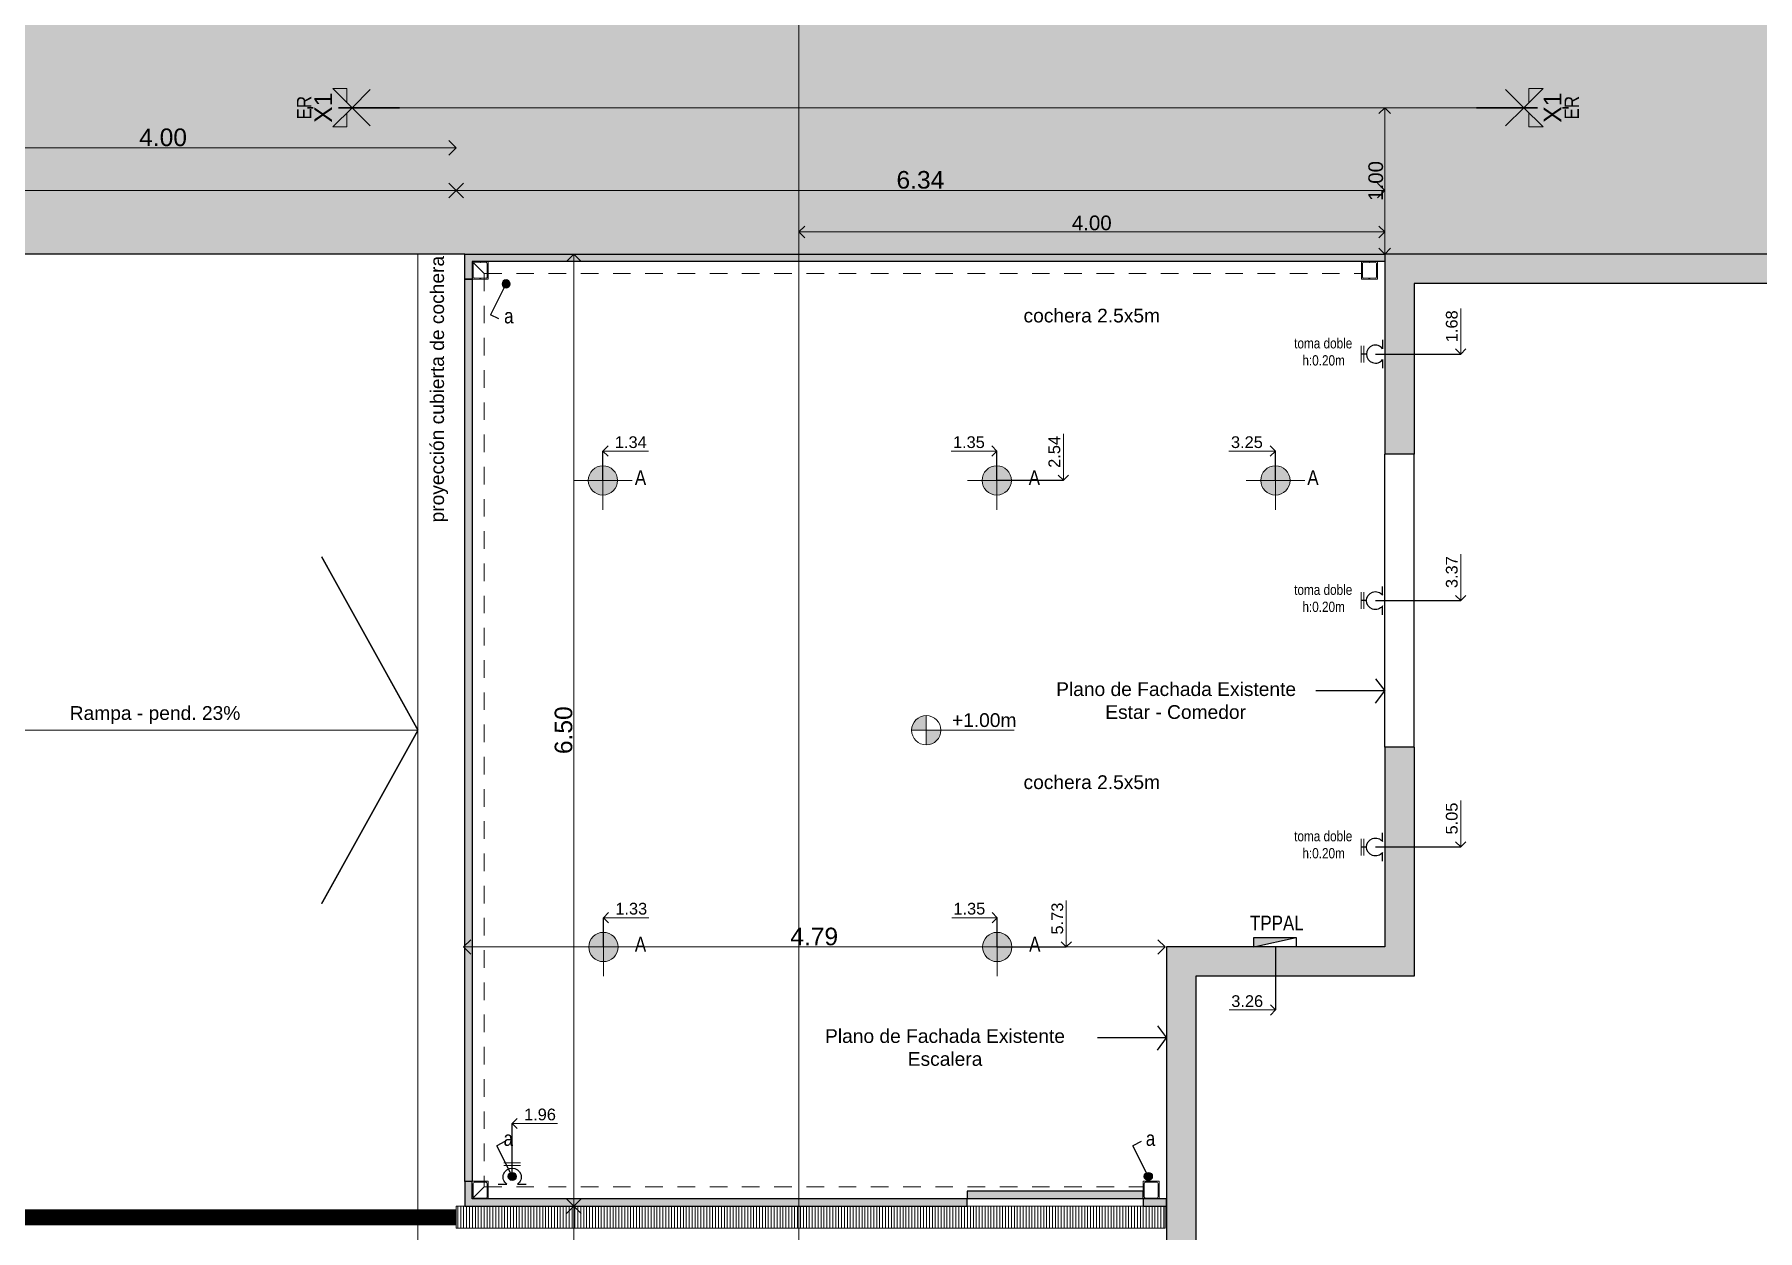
# Model space of a CAD drawing. Header units: millimetres. Extents: x 11902 to 12193, y 9935 to 10135.
# Drawn here: x 12013.02 to 12024.78, y 10099.93 to 10108.1 of the extents above; entities that cross this region are included whole.
import ezdxf
from ezdxf.enums import TextEntityAlignment as Align

# ---------------------------------------------------------------- set-up
doc = ezdxf.new("R2010")
doc.units = ezdxf.units.MM
for name, pattern in [('ACAD_ISO02W100', [15, 12, -3]), ('CENTRO2', [28.575, 19.05, -3.175, 3.175, -3.175]), ('HIDDEN', [0.375, 0.25, -0.125])]:
    doc.linetypes.add(name, pattern=pattern)
doc.layers.get('Defpoints').update_dxf_attribs({"color": 254})
for name, color, linetype, lineweight, true_color in [('000-COTAS ACUMULADAS', 7, 'Continuous', 9, 0xd10a0d), ('cotas', 7, 'Continuous', 5, 0x1755a1), ('ie bocas', 7, 'Continuous', 9, 0xe41b1b)]:
    doc.layers.add(name, color=color, linetype=linetype, lineweight=lineweight, true_color=true_color)
doc.layers.add('001-EJES REPLANTEO', color=20, linetype='Continuous', lineweight=18)
doc.layers.add('06-SOLADOS', color=252, linetype='Continuous', lineweight=25)
for name, color, linetype in [('01-MUROS', 7, 'Continuous'), ('02-CARPINTERÍAS', 62, 'Continuous'), ('03-PROYECCIONES', 14, 'Continuous'), ('ie llaves', 10, 'Continuous'), ('ie textos', 250, 'Continuous'), ('ie tomas', 10, 'Continuous')]:
    doc.layers.add(name, color=color, linetype=linetype)
doc.styles.add('arial1', font='arial.ttf', dxfattribs={"height": 0.002})
doc.styles.add('COTAS', font='arial.ttf')
doc.styles.add('ROMANS', font='GOTHIC.TTF', dxfattribs={"height": 0.125})
doc.styles.get("Standard").update_dxf_attribs({"font": 'arial.ttf'})
doc.dimstyles.new('ann linear', dxfattribs={"dimtxt": 0.12, "dimasz": 0.1, "dimexe": 0.01, "dimexo": 0.01, "dimgap": 0.01, "dimtad": 1, "dimzin": 4, "dimdsep": 46, "dimtxsty": 'Standard', "dimblk": 'OPEN90', "dimcen": 0.1, "dimse1": 1, "dimse2": 1, "dimclrd": 256, "dimclre": 1, "dimclrt": 256, "dimadec": 0, "dimazin": 0, "dimtfac": 1, "dimtix": 1, "dimtmove": 0, "dimatfit": 3, "dimldrblk": 'DOT', "dimfxl": 0, "dimtolj": 1, "dimtzin": 0, "dimlwd": -1, "dimarcsym": 0})
doc.dimstyles.new('CL_50', dxfattribs={"dimtxt": 0.1, "dimasz": 0.08, "dimexe": 0.05, "dimexo": 0, "dimgap": 0.01, "dimtad": 1, "dimzin": 1, "dimdsep": 46, "dimtxsty": 'Standard', "dimblk": 'OPEN90', "dimcen": 0.1, "dimclrd": 256, "dimclre": 251, "dimclrt": 256, "dimadec": 0, "dimazin": 0, "dimtfac": 1, "dimtix": 1, "dimtmove": 0, "dimatfit": 3, "dimldrblk": 'DOT', "dimfxl": 0, "dimtolj": 1, "dimtzin": 0, "dimlwd": -1, "dimlwe": -1, "dimarcsym": 0})
doc.dimstyles.new('Cotas 1 50', dxfattribs={"dimtxt": 0.08, "dimasz": 0.07, "dimexe": 0, "dimexo": 0, "dimgap": 0.02, "dimtad": 1, "dimjust": 2, "dimzin": 0, "dimdsep": 46, "dimtxsty": 'COTAS', "dimblk1": 'NONE', "dimblk2": 'OPEN90', "dimsah": 1, "dimcen": 0.1, "dimse1": 1, "dimsd1": 1, "dimclrd": 256, "dimclre": 252, "dimclrt": 256, "dimadec": 0, "dimazin": 0, "dimtfac": 1, "dimtix": 1, "dimtmove": 2, "dimatfit": 3, "dimldrblk": 'COTA', "dimfxl": 0, "dimtolj": 1, "dimtzin": 0, "dimlwd": -1, "dimarcsym": 0})

# ---------------------------------------------------------------- blocks, each defined once
blk = doc.blocks.new('_OPEN90')
at = {"color": 0, "linetype": 'ByBlock'}
for p, q in [((0, 0), (-1, 0)), ((-0.5, 0.5), (0, 0)), ((0, 0), (-0.5, -0.5))]:
    blk.add_line(p, q, dxfattribs=at)
blk = doc.blocks.new('*D72')
at = {"layer": 'cotas', "transparency": 16777216}
blk.add_line((12016.7, 10106.495), (12016.7, 10100.195), dxfattribs=at)
at = {"layer": 'Defpoints', "color": 0, "transparency": 16777216}
for p in [(12015.235, 10106.595), (12015.895, 10100.095), (12016.7, 10100.095)]:
    blk.add_point(p, dxfattribs=at)
at = {"layer": 'cotas', "transparency": 16777216, "xscale": 0.1, "yscale": 0.1, "zscale": 0.1}
for p, rotation in [((12016.7, 10106.595), 90), ((12016.7, 10100.095), 270)]:
    blk.add_blockref('_OPEN90', p, dxfattribs=dict(at, rotation=rotation))
at = {"layer": 'cotas', "transparency": 16777216, "insert": (12016.629, 10103.345), "char_height": 0.12, "attachment_point": 5, "rotation": 90}
blk.add_mtext('\\A1;6.50', dxfattribs=at)
blk = doc.blocks.new('_DOT')
at = {"color": 0, "linetype": 'ByBlock', "lineweight": -2}
blk.add_line((-0.5, 0), (-1, 0), dxfattribs=at)
at = {"color": 0, "linetype": 'ByBlock', "lineweight": -2, "const_width": 0.5}
blk.add_lwpolyline([(-0.25, 0, 1), (0.25, 0, 1)], format="xyb", close=True, dxfattribs=at)
blk = doc.blocks.new('*D73')
at = {"layer": 'cotas', "transparency": 16777216}
blk.add_line((12020.635, 10101.865), (12016.045, 10101.865), dxfattribs=at)
at = {"layer": 'Defpoints', "color": 0, "transparency": 16777216}
for p in [(12015.945, 10101.865), (12015.945, 10101.865), (12020.735, 10101.865)]:
    blk.add_point(p, dxfattribs=at)
at = {"layer": 'cotas', "transparency": 16777216, "xscale": 0.1, "yscale": 0.1, "zscale": 0.1, "rotation": 180}
blk.add_blockref('_OPEN90', (12015.945, 10101.865), dxfattribs=at)
at = {"layer": 'cotas', "transparency": 16777216, "xscale": 0.1, "yscale": 0.1, "zscale": 0.1}
blk.add_blockref('_OPEN90', (12020.735, 10101.865), dxfattribs=at)
at = {"layer": 'cotas', "transparency": 16777216, "insert": (12018.34, 10101.936), "char_height": 0.12, "attachment_point": 5}
blk.add_mtext('\\A1;4.79', dxfattribs=at)
blk = doc.blocks.new('*D70')
at = {"layer": 'cotas', "transparency": 16777216}
blk.add_line((12015.795, 10107.03), (12009.145, 10107.03), dxfattribs=at)
at = {"layer": 'Defpoints', "color": 0, "transparency": 16777216}
for p in [(12009.045, 10107.03), (12009.045, 10107.03), (12015.895, 10106.595)]:
    blk.add_point(p, dxfattribs=at)
at = {"layer": 'cotas', "transparency": 16777216, "xscale": 0.1, "yscale": 0.1, "zscale": 0.1, "rotation": 180}
blk.add_blockref('_OPEN90', (12009.045, 10107.03), dxfattribs=at)
at = {"layer": 'cotas', "transparency": 16777216, "xscale": 0.1, "yscale": 0.1, "zscale": 0.1}
blk.add_blockref('_OPEN90', (12015.895, 10107.03), dxfattribs=at)
at = {"layer": 'cotas', "transparency": 16777216, "insert": (12012.47, 10107.102), "char_height": 0.12, "attachment_point": 5}
blk.add_mtext('\\A1;6.85', dxfattribs=at)
blk = doc.blocks.new('*D71')
at = {"layer": 'cotas', "transparency": 16777216}
blk.add_line((12016.7, 10099.995), (12016.7, 10099.495), dxfattribs=at)
at = {"layer": 'Defpoints', "color": 0, "transparency": 16777216}
for p in [(12016.7, 10100.095), (12016.44, 10099.395), (12016.7, 10099.395)]:
    blk.add_point(p, dxfattribs=at)
at = {"layer": 'cotas', "transparency": 16777216, "xscale": 0.1, "yscale": 0.1, "zscale": 0.1}
for p, rotation in [((12016.7, 10100.095), 90), ((12016.7, 10099.395), 270)]:
    blk.add_blockref('_OPEN90', p, dxfattribs=dict(at, rotation=rotation))
at = {"layer": 'cotas', "transparency": 16777216, "insert": (12016.629, 10099.745), "char_height": 0.12, "attachment_point": 5, "rotation": 90}
blk.add_mtext('\\A1;.70', dxfattribs=at)
blk = doc.blocks.new('*D74')
at = {"layer": 'cotas', "transparency": 16777216}
blk.add_line((12015.995, 10107.03), (12022.135, 10107.03), dxfattribs=at)
at = {"layer": 'Defpoints', "color": 0, "transparency": 16777216}
for p in [(12022.235, 10107.03), (12015.895, 10106.595), (12022.235, 10106.595)]:
    blk.add_point(p, dxfattribs=at)
at = {"layer": 'cotas', "transparency": 16777216, "xscale": 0.1, "yscale": 0.1, "zscale": 0.1, "rotation": 180}
blk.add_blockref('_OPEN90', (12015.895, 10107.03), dxfattribs=at)
at = {"layer": 'cotas', "transparency": 16777216, "xscale": 0.1, "yscale": 0.1, "zscale": 0.1}
blk.add_blockref('_OPEN90', (12022.235, 10107.03), dxfattribs=at)
at = {"layer": 'cotas', "transparency": 16777216, "insert": (12019.065, 10107.102), "char_height": 0.12, "attachment_point": 5}
blk.add_mtext('\\A1;6.34', dxfattribs=at)
blk = doc.blocks.new('BOCA ILUMINAICON')
at = {"layer": 'ie bocas'}
h = blk.add_hatch(color=256, dxfattribs=at)
h.dxf.hatch_style = 1
edge = h.paths.add_edge_path()
edge.add_arc((0, 0), 0.1, 0, 360)
at = {"layer": 'ie bocas', "color": 250, "lineweight": 0, "true_color": 0x1f1f1f}
for p, q in [((-0.003, -0.2), (0.003, 0.2)), ((0.2, -0.003), (-0.2, 0.003))]:
    blk.add_line(p, q, dxfattribs=at)
at = {"layer": 'ie bocas', "lineweight": 9}
blk.add_circle((0, 0), 0.1, dxfattribs=at)
blk = doc.blocks.new('tug')
at = {"color": 0}
for p, q in [((-0.138, 0.07), (-0.053, 0.07)), ((0.053, 0.07), (0.138, 0.07)), ((0, -0.088), (0, -0.14))]:
    blk.add_line(p, q, dxfattribs=at)
at = {"color": 0, "const_width": 0.01}
for points in [[(-0.083, -0.112), (0.083, -0.112)], [(-0.083, -0.14), (0.083, -0.14)]]:
    blk.add_lwpolyline(points, dxfattribs=at)
at = {"color": 0}
blk.add_arc((0, 0), 0.0875, 126.8888, 53.1112, dxfattribs=at)
blk = doc.blocks.new('LLA-1P')
at = {"color": 0}
for p in [(0.033, 0.028), (0.315, 0.158)]:
    blk.add_line(p, (0.255, 0.225), dxfattribs=at)
at = {"color": 0, "const_width": 0.039}
blk.add_lwpolyline([(-0.016, 0.002, 1), (0.023, 0.002, 1)], format="xyb", close=True, dxfattribs=at)
at = {"color": 0}
blk.add_circle((0.004, 0.002), 0.039, dxfattribs=at)
at = {"style": 'ROMANS', "width": 0.8, "flags": 1}
blk.add_attdef('ELEC', (0, 0.029), '', height=0.125, dxfattribs=at)
blk = doc.blocks.new('*D78')
at = {"layer": 'cotas', "transparency": 16777216}
blk.add_line((12011.995, 10107.321), (12015.795, 10107.321), dxfattribs=at)
at = {"layer": 'Defpoints', "color": 0, "transparency": 16777216}
for p in [(12015.895, 10107.321), (12011.895, 10107.03), (12015.895, 10107.03)]:
    blk.add_point(p, dxfattribs=at)
at = {"layer": 'cotas', "transparency": 16777216, "xscale": 0.1, "yscale": 0.1, "zscale": 0.1, "rotation": 180}
blk.add_blockref('_OPEN90', (12011.895, 10107.321), dxfattribs=at)
at = {"layer": 'cotas', "transparency": 16777216, "xscale": 0.1, "yscale": 0.1, "zscale": 0.1}
blk.add_blockref('_OPEN90', (12015.895, 10107.321), dxfattribs=at)
at = {"layer": 'cotas', "transparency": 16777216, "insert": (12013.895, 10107.392), "char_height": 0.12, "attachment_point": 5}
blk.add_mtext('\\A1;4.00', dxfattribs=at)
blk = doc.blocks.new('Eje Replanteo')
h = blk.add_hatch(color=256)
h.paths.add_polyline_path([(0.229, 0.793), (0.06, 0.624), (0.229, 0.624)])
h.paths.add_polyline_path([(-0.229, 0.793), (-0.229, 0.624), (-0.06, 0.624)])
at = {"linetype": 'CENTRO2', "lineweight": 30}
for points in [[(0, 1.094), (0, 1.025)], [(0, 0.725), (0, 0)]]:
    blk.add_lwpolyline(points, dxfattribs=at)
for points in [[(0.217, 0.348), (0, 0.564), (-0.229, 0.793), (-0.229, 0.624), (-0.06, 0.624)], [(-0.217, 0.348), (0, 0.564), (0.229, 0.793), (0.229, 0.624), (0.06, 0.624)]]:
    blk.add_lwpolyline(points)
at = {"width": 0.85}
blk.add_attdef('ER', text='', height=0.17, dxfattribs=at).set_placement((0, 1.133), align=Align.MIDDLE_CENTER)
at = {"color": 1}
blk.add_attdef('EJE', text='', height=0.21, dxfattribs=at).set_placement((0, 0.905), align=Align.MIDDLE_CENTER)
blk = doc.blocks.new('*D103')
at = {"layer": '000-COTAS ACUMULADAS', "transparency": 16777216}
blk.add_line((12019.517, 10105.251), (12019.276, 10105.251), dxfattribs=at)
at = {"layer": '000-COTAS ACUMULADAS', "color": 252, "lineweight": -2, "transparency": 16777216}
blk.add_line((12019.587, 10105.051), (12019.587, 10105.251), dxfattribs=at)
at = {"layer": 'Defpoints', "color": 0, "transparency": 16777216}
for p in [(12019.587, 10105.251), (12018.235, 10105.051), (12019.587, 10105.051, 0)]:
    blk.add_point(p, dxfattribs=at)
at = {"layer": '000-COTAS ACUMULADAS', "transparency": 16777216, "xscale": 0.07, "yscale": 0.07, "zscale": 0.07}
blk.add_blockref('_OPEN90', (12019.587, 10105.251), dxfattribs=at)
at = {"layer": '000-COTAS ACUMULADAS', "transparency": 16777216, "insert": (12019.396, 10105.311), "char_height": 0.08, "attachment_point": 5, "style": 'COTAS'}
blk.add_mtext('\\A1;1.35', dxfattribs=at)
blk = doc.blocks.new('_None')
blk = doc.blocks.new('COTA')
blk.add_line((-1, 0), (0, 0))
at = {"const_width": 0.065}
blk.add_lwpolyline([(0.14, 0.14), (0.28, 0.28), (0, 0), (-0.14, -0.14), (-0.28, -0.28)], dxfattribs=at)
blk = doc.blocks.new('*D104')
at = {"layer": '000-COTAS ACUMULADAS', "transparency": 16777216}
blk.add_line((12021.419, 10105.251), (12021.17, 10105.251), dxfattribs=at)
at = {"layer": '000-COTAS ACUMULADAS', "color": 252, "lineweight": -2, "transparency": 16777216}
blk.add_line((12021.489, 10105.051), (12021.489, 10105.251), dxfattribs=at)
at = {"layer": 'Defpoints', "color": 0, "transparency": 16777216}
for p in [(12021.489, 10105.251), (12018.235, 10105.051), (12021.489, 10105.051)]:
    blk.add_point(p, dxfattribs=at)
at = {"layer": '000-COTAS ACUMULADAS', "transparency": 16777216, "xscale": 0.07, "yscale": 0.07, "zscale": 0.07}
blk.add_blockref('_OPEN90', (12021.489, 10105.251), dxfattribs=at)
at = {"layer": '000-COTAS ACUMULADAS', "transparency": 16777216, "insert": (12021.294, 10105.311), "char_height": 0.08, "attachment_point": 5, "style": 'COTAS'}
blk.add_mtext('\\A1;3.25', dxfattribs=at)
blk = doc.blocks.new('*D105')
at = {"layer": '000-COTAS ACUMULADAS', "color": 252, "lineweight": -2, "transparency": 16777216}
blk.add_line((12016.898, 10105.051), (12016.898, 10105.251), dxfattribs=at)
at = {"layer": '000-COTAS ACUMULADAS', "transparency": 16777216}
blk.add_line((12016.968, 10105.251), (12017.208, 10105.251), dxfattribs=at)
at = {"layer": 'Defpoints', "color": 0, "transparency": 16777216}
for p in [(12016.898, 10105.251), (12016.898, 10105.051, 0), (12018.235, 10105.051)]:
    blk.add_point(p, dxfattribs=at)
at = {"layer": '000-COTAS ACUMULADAS', "transparency": 16777216, "xscale": 0.07, "yscale": 0.07, "zscale": 0.07, "rotation": 180}
blk.add_blockref('_OPEN90', (12016.898, 10105.251), dxfattribs=at)
at = {"layer": '000-COTAS ACUMULADAS', "transparency": 16777216, "insert": (12017.088, 10105.311), "char_height": 0.08, "attachment_point": 5, "style": 'COTAS'}
blk.add_mtext('\\A1;1.34', dxfattribs=at)
blk = doc.blocks.new('*D106')
at = {"layer": '000-COTAS ACUMULADAS', "transparency": 16777216}
blk.add_line((12019.52, 10102.065), (12019.279, 10102.065), dxfattribs=at)
at = {"layer": '000-COTAS ACUMULADAS', "color": 252, "lineweight": -2, "transparency": 16777216}
blk.add_line((12019.59, 10101.865), (12019.59, 10102.065), dxfattribs=at)
at = {"layer": 'Defpoints', "color": 0, "transparency": 16777216}
for p in [(12019.59, 10102.065), (12018.235, 10101.865), (12019.59, 10101.865, 0)]:
    blk.add_point(p, dxfattribs=at)
at = {"layer": '000-COTAS ACUMULADAS', "transparency": 16777216, "xscale": 0.07, "yscale": 0.07, "zscale": 0.07}
blk.add_blockref('_OPEN90', (12019.59, 10102.065), dxfattribs=at)
at = {"layer": '000-COTAS ACUMULADAS', "transparency": 16777216, "insert": (12019.399, 10102.126), "char_height": 0.08, "attachment_point": 5, "style": 'COTAS'}
blk.add_mtext('\\A1;1.35', dxfattribs=at)
blk = doc.blocks.new('*D107')
at = {"layer": '000-COTAS ACUMULADAS', "color": 252, "lineweight": -2, "transparency": 16777216}
blk.add_line((12016.901, 10101.865), (12016.901, 10102.065), dxfattribs=at)
at = {"layer": '000-COTAS ACUMULADAS', "transparency": 16777216}
blk.add_line((12016.971, 10102.065), (12017.211, 10102.065), dxfattribs=at)
at = {"layer": 'Defpoints', "color": 0, "transparency": 16777216}
for p in [(12016.901, 10102.065), (12016.901, 10101.865, 0), (12018.235, 10101.865)]:
    blk.add_point(p, dxfattribs=at)
at = {"layer": '000-COTAS ACUMULADAS', "transparency": 16777216, "xscale": 0.07, "yscale": 0.07, "zscale": 0.07, "rotation": 180}
blk.add_blockref('_OPEN90', (12016.901, 10102.065), dxfattribs=at)
at = {"layer": '000-COTAS ACUMULADAS', "transparency": 16777216, "insert": (12017.091, 10102.126), "char_height": 0.08, "attachment_point": 5, "style": 'COTAS'}
blk.add_mtext('\\A1;1.33', dxfattribs=at)
blk = doc.blocks.new('*D108')
at = {"layer": '000-COTAS ACUMULADAS', "transparency": 16777216}
blk.add_line((12020.041, 10105.121), (12020.041, 10105.369), dxfattribs=at)
at = {"layer": '000-COTAS ACUMULADAS', "color": 252, "lineweight": -2, "transparency": 16777216}
blk.add_line((12019.587, 10105.051), (12020.041, 10105.051), dxfattribs=at)
at = {"layer": 'Defpoints', "color": 0, "transparency": 16777216}
for p in [(12018.235, 10107.595), (12019.587, 10105.051, 0), (12020.041, 10105.051)]:
    blk.add_point(p, dxfattribs=at)
at = {"layer": '000-COTAS ACUMULADAS', "transparency": 16777216, "xscale": 0.07, "yscale": 0.07, "zscale": 0.07, "rotation": 270}
blk.add_blockref('_OPEN90', (12020.041, 10105.051), dxfattribs=at)
at = {"layer": '000-COTAS ACUMULADAS', "transparency": 16777216, "insert": (12019.98, 10105.245), "char_height": 0.08, "attachment_point": 5, "rotation": 90, "style": 'COTAS'}
blk.add_mtext('\\A1;2.54', dxfattribs=at)
blk = doc.blocks.new('*D109')
at = {"layer": '000-COTAS ACUMULADAS', "transparency": 16777216}
blk.add_line((12020.061, 10101.935), (12020.061, 10102.183), dxfattribs=at)
at = {"layer": '000-COTAS ACUMULADAS', "color": 252, "lineweight": -2, "transparency": 16777216}
blk.add_line((12019.59, 10101.865), (12020.061, 10101.865), dxfattribs=at)
at = {"layer": 'Defpoints', "color": 0, "transparency": 16777216}
for p in [(12018.235, 10107.595), (12019.59, 10101.865, 0), (12020.061, 10101.865)]:
    blk.add_point(p, dxfattribs=at)
at = {"layer": '000-COTAS ACUMULADAS', "transparency": 16777216, "xscale": 0.07, "yscale": 0.07, "zscale": 0.07, "rotation": 270}
blk.add_blockref('_OPEN90', (12020.061, 10101.865), dxfattribs=at)
at = {"layer": '000-COTAS ACUMULADAS', "transparency": 16777216, "insert": (12020, 10102.059), "char_height": 0.08, "attachment_point": 5, "rotation": 90, "style": 'COTAS'}
blk.add_mtext('\\A1;5.73', dxfattribs=at)
blk = doc.blocks.new('*D110')
at = {"layer": '000-COTAS ACUMULADAS', "transparency": 16777216}
blk.add_line((12022.754, 10105.983), (12022.754, 10106.223), dxfattribs=at)
at = {"layer": '000-COTAS ACUMULADAS', "color": 252, "lineweight": -2, "transparency": 16777216}
blk.add_line((12022.172, 10105.913), (12022.754, 10105.913), dxfattribs=at)
at = {"layer": 'Defpoints', "color": 0, "transparency": 16777216}
for p in [(12023.185, 10107.595), (12022.172, 10105.913), (12022.754, 10105.913)]:
    blk.add_point(p, dxfattribs=at)
at = {"layer": '000-COTAS ACUMULADAS', "transparency": 16777216, "xscale": 0.07, "yscale": 0.07, "zscale": 0.07, "rotation": 270}
blk.add_blockref('_OPEN90', (12022.754, 10105.913), dxfattribs=at)
at = {"layer": '000-COTAS ACUMULADAS', "transparency": 16777216, "insert": (12022.693, 10106.103), "char_height": 0.08, "attachment_point": 5, "rotation": 90, "style": 'COTAS'}
blk.add_mtext('\\A1;1.68', dxfattribs=at)
blk = doc.blocks.new('*D111')
at = {"layer": '000-COTAS ACUMULADAS', "transparency": 16777216}
blk.add_line((12022.754, 10104.3), (12022.754, 10104.548), dxfattribs=at)
at = {"layer": '000-COTAS ACUMULADAS', "color": 252, "lineweight": -2, "transparency": 16777216}
blk.add_line((12022.172, 10104.23), (12022.754, 10104.23), dxfattribs=at)
at = {"layer": 'Defpoints', "color": 0, "transparency": 16777216}
for p in [(12022.754, 10107.595), (12022.172, 10104.23), (12022.754, 10104.23)]:
    blk.add_point(p, dxfattribs=at)
at = {"layer": '000-COTAS ACUMULADAS', "transparency": 16777216, "xscale": 0.07, "yscale": 0.07, "zscale": 0.07, "rotation": 270}
blk.add_blockref('_OPEN90', (12022.754, 10104.23), dxfattribs=at)
at = {"layer": '000-COTAS ACUMULADAS', "transparency": 16777216, "insert": (12022.693, 10104.424), "char_height": 0.08, "attachment_point": 5, "rotation": 90, "style": 'COTAS'}
blk.add_mtext('\\A1;3.37', dxfattribs=at)
blk = doc.blocks.new('*D112')
at = {"layer": '000-COTAS ACUMULADAS', "transparency": 16777216}
blk.add_line((12022.754, 10102.618), (12022.754, 10102.866), dxfattribs=at)
at = {"layer": '000-COTAS ACUMULADAS', "color": 252, "lineweight": -2, "transparency": 16777216}
blk.add_line((12022.172, 10102.548), (12022.754, 10102.548), dxfattribs=at)
at = {"layer": 'Defpoints', "color": 0, "transparency": 16777216}
for p in [(12022.754, 10107.595), (12022.172, 10102.548), (12022.754, 10102.548)]:
    blk.add_point(p, dxfattribs=at)
at = {"layer": '000-COTAS ACUMULADAS', "transparency": 16777216, "xscale": 0.07, "yscale": 0.07, "zscale": 0.07, "rotation": 270}
blk.add_blockref('_OPEN90', (12022.754, 10102.548), dxfattribs=at)
at = {"layer": '000-COTAS ACUMULADAS', "transparency": 16777216, "insert": (12022.693, 10102.742), "char_height": 0.08, "attachment_point": 5, "rotation": 90, "style": 'COTAS'}
blk.add_mtext('\\A1;5.05', dxfattribs=at)
blk = doc.blocks.new('*D113')
at = {"layer": '000-COTAS ACUMULADAS', "color": 252, "lineweight": -2, "transparency": 16777216}
blk.add_line((12016.278, 10100.294), (12016.278, 10100.66), dxfattribs=at)
at = {"layer": '000-COTAS ACUMULADAS', "transparency": 16777216}
blk.add_line((12016.348, 10100.66), (12016.588, 10100.66), dxfattribs=at)
at = {"layer": 'Defpoints', "color": 0, "transparency": 16777216}
for p in [(12016.278, 10100.66), (12016.278, 10100.294), (12018.235, 10100.245)]:
    blk.add_point(p, dxfattribs=at)
at = {"layer": '000-COTAS ACUMULADAS', "transparency": 16777216, "xscale": 0.07, "yscale": 0.07, "zscale": 0.07, "rotation": 180}
blk.add_blockref('_OPEN90', (12016.278, 10100.66), dxfattribs=at)
at = {"layer": '000-COTAS ACUMULADAS', "transparency": 16777216, "insert": (12016.468, 10100.721), "char_height": 0.08, "attachment_point": 5, "style": 'COTAS'}
blk.add_mtext('\\A1;1.96', dxfattribs=at)
blk = doc.blocks.new('*D121')
at = {"layer": '000-COTAS ACUMULADAS', "color": 252, "lineweight": -2, "transparency": 16777216}
blk.add_line((12021.49, 10101.865), (12021.49, 10101.435), dxfattribs=at)
at = {"layer": '000-COTAS ACUMULADAS', "transparency": 16777216}
blk.add_line((12021.42, 10101.435), (12021.172, 10101.435), dxfattribs=at)
at = {"layer": 'Defpoints', "color": 0, "transparency": 16777216}
for p in [(12018.235, 10101.865), (12021.49, 10101.865), (12021.49, 10101.435)]:
    blk.add_point(p, dxfattribs=at)
at = {"layer": '000-COTAS ACUMULADAS', "transparency": 16777216, "xscale": 0.07, "yscale": 0.07, "zscale": 0.07}
blk.add_blockref('_OPEN90', (12021.49, 10101.435), dxfattribs=at)
at = {"layer": '000-COTAS ACUMULADAS', "transparency": 16777216, "insert": (12021.296, 10101.495), "char_height": 0.08, "attachment_point": 5, "style": 'COTAS'}
blk.add_mtext('\\A1;3.26', dxfattribs=at)
blk = doc.blocks.new('*D149')
at = {"layer": '000-COTAS ACUMULADAS', "color": 251, "transparency": 16777216}
for p, q in [((12022.235, 10107.595), (12022.185, 10107.595)), ((12022.235, 10106.595), (12022.185, 10106.595))]:
    blk.add_line(p, q, dxfattribs=at)
at = {"layer": '000-COTAS ACUMULADAS', "transparency": 16777216}
blk.add_line((12022.235, 10106.675), (12022.235, 10107.515), dxfattribs=at)
at = {"layer": 'Defpoints', "color": 0, "transparency": 16777216}
for p in [(12022.235, 10107.595), (12022.235, 10107.595), (12022.235, 10106.595)]:
    blk.add_point(p, dxfattribs=at)
at = {"layer": '000-COTAS ACUMULADAS', "transparency": 16777216, "xscale": 0.08, "yscale": 0.08, "zscale": 0.08}
for p, rotation in [((12022.235, 10107.595), 90), ((12022.235, 10106.595), 270)]:
    blk.add_blockref('_OPEN90', p, dxfattribs=dict(at, rotation=rotation))
at = {"layer": '000-COTAS ACUMULADAS', "transparency": 16777216, "insert": (12022.174, 10107.095), "char_height": 0.1, "attachment_point": 5, "rotation": 90}
blk.add_mtext('\\A1;1.00', dxfattribs=at)
blk = doc.blocks.new('*D150')
at = {"layer": '000-COTAS ACUMULADAS', "color": 251, "transparency": 16777216}
for p, q in [((12018.235, 10106.595), (12018.235, 10106.797)), ((12022.235, 10106.595), (12022.235, 10106.797))]:
    blk.add_line(p, q, dxfattribs=at)
at = {"layer": '000-COTAS ACUMULADAS', "transparency": 16777216}
blk.add_line((12022.155, 10106.747), (12018.315, 10106.747), dxfattribs=at)
at = {"layer": 'Defpoints', "color": 0, "transparency": 16777216}
for p in [(12018.235, 10106.747), (12018.235, 10106.595), (12022.235, 10106.595)]:
    blk.add_point(p, dxfattribs=at)
at = {"layer": '000-COTAS ACUMULADAS', "transparency": 16777216, "xscale": 0.08, "yscale": 0.08, "zscale": 0.08, "rotation": 180}
blk.add_blockref('_OPEN90', (12018.235, 10106.747), dxfattribs=at)
at = {"layer": '000-COTAS ACUMULADAS', "transparency": 16777216, "xscale": 0.08, "yscale": 0.08, "zscale": 0.08}
blk.add_blockref('_OPEN90', (12022.235, 10106.747), dxfattribs=at)
at = {"layer": '000-COTAS ACUMULADAS', "transparency": 16777216, "insert": (12020.235, 10106.808), "char_height": 0.1, "attachment_point": 5}
blk.add_mtext('\\A1;4.00', dxfattribs=at)
blk = doc.blocks.new('perfil UPN')
at = {"lineweight": 0}
for p, q in [((11748.878, 10039.802), (11748.878, 10039.805)), ((11748.878, 10039.805), (11748.933, 10039.805)), ((11748.92, 10039.798), (11748.881, 10039.799)), ((11748.926, 10039.791), (11748.926, 10039.698)), ((11748.933, 10039.805), (11748.933, 10039.685)), ((11748.878, 10039.685), (11748.878, 10039.687)), ((11748.933, 10039.685), (11748.878, 10039.685)), ((11748.881, 10039.69), (11748.92, 10039.692))]:
    blk.add_line(p, q, dxfattribs=at)
for centre, radius, start, end in [((11748.882, 10039.802), 0.00321, 180, 267.6573), ((11748.92, 10039.791), 0.00628, 359.4434, 89.0075), ((11748.882, 10039.687), 0.00321, 92.3427, 180), ((11748.92, 10039.698), 0.00643, 272.3427, 0)]:
    blk.add_arc(centre, radius, start, end, dxfattribs=at)

msp = doc.modelspace()

# ---------------------------------------------------------------- hatches: boundary and pattern name
at = {"layer": '01-MUROS', "true_color": 0xe0e0e0, "transparency": 33554595}
h = msp.add_hatch(color=254, dxfattribs=at)
h.dxf.hatch_style = 1
h.paths.add_polyline_path([(12017.8251, 10096.455), (12009.0451, 10096.455), (12009.0451, 10090.345), (12017.8251, 10090.345)])
edge = h.paths.add_edge_path()
edge.add_line((12053.1589, 10112.895), (12013.9351, 10112.895))
edge.add_arc((12013.8466, 10108.0944), 4.8014, 88.94277, 179.99294)
edge.add_line((12009.0451, 10108.095), (12009.0451, 10106.595))
edge.add_line((12009.0451, 10106.595), (12022.2351, 10106.595))
edge.add_line((12022.2351, 10106.595), (12053.1589, 10106.595))
edge.add_line((12053.1589, 10106.595), (12053.1589, 10112.895))
h.paths.add_polyline_path([(12039.4579, 10091.345), (12029.0251, 10091.345), (12029.0251, 10090.345), (12039.4579, 10090.345)])
h.paths.add_polyline_path([(12017.8251, 10091.345), (12025.0251, 10091.345), (12025.0251, 10090.345), (12017.8251, 10090.345)])
h.paths.add_polyline_path([(12039.9379, 10092.495), (12039.9379, 10091.345), (12039.4579, 10091.345), (12039.4579, 10090.345), (12061.4589, 10090.345), (12061.4589, 10112.895), (12053.1589, 10112.895), (12053.1589, 10099.7514), (12042.7079, 10099.7514), (12042.7079, 10092.495)])
at = {"layer": '01-MUROS'}
h = msp.add_hatch(color=253, dxfattribs=at)
h.dxf.hatch_style = 1
h.paths.add_polyline_path([(12025.8251, 10092.695), (12025.8251, 10092.565), (12025.8251, 10092.495), (12036.6079, 10092.495), (12036.6079, 10092.695), (12036.6079, 10094.045), (12036.4479, 10094.045), (12036.4479, 10093.445), (12036.3279, 10093.445), (12036.3279, 10092.695), (12034.5179, 10092.695), (12034.5179, 10093.445), (12034.3979, 10093.445), (12034.3979, 10092.695), (12033.4979, 10092.695), (12033.4979, 10093.295), (12033.2979, 10093.295), (12033.2979, 10092.695)])
h.paths.add_polyline_path([(12032.7979, 10096.675), (12032.7979, 10097.28), (12032.5979, 10097.28), (12032.5979, 10096.475), (12033.2979, 10096.475), (12033.2979, 10095.845), (12033.4979, 10095.845), (12033.4979, 10096.675)])
h.paths.add_polyline_path([(12032.5979, 10099.745), (12032.5979, 10098.88), (12032.7979, 10098.88), (12032.7979, 10099.545), (12033.4979, 10099.545), (12033.4979, 10100.4025), (12033.2979, 10100.4025), (12033.2979, 10099.745)])
h.paths.add_polyline_path([(12033.2979, 10103.6275), (12033.2979, 10102.2525), (12033.4979, 10102.2525), (12033.4979, 10102.94), (12033.4979, 10103.6275)])
h.paths.add_polyline_path([(12030.7165, 10106.595), (12030.7165, 10106.395), (12033.2979, 10106.395), (12033.2979, 10105.4775), (12033.4979, 10105.4775), (12033.4979, 10106.395), (12033.8979, 10106.395), (12033.8979, 10106.595)])
h.paths.add_polyline_path([(12036.3279, 10099.755), (12036.3279, 10099.515), (12036.5879, 10099.515), (12036.5879, 10099.755)])
h.paths.add_polyline_path([(12036.3279, 10096.595), (12036.3279, 10096.355), (12036.5879, 10096.355), (12036.5879, 10096.595)])
h.paths.add_polyline_path([(12036.3479, 10106.595), (12036.0679, 10106.595), (12036.0679, 10106.395), (12036.3279, 10106.395), (12036.3279, 10106.355), (12036.5879, 10106.355), (12036.5879, 10106.595)])
h.paths.add_polyline_path([(12027.4165, 10106.595), (12027.4165, 10106.395), (12028.7165, 10106.395), (12028.7165, 10106.595)])
h.paths.add_polyline_path([(12022.2351, 10106.595), (12022.2351, 10105.23), (12022.4351, 10105.23), (12022.4351, 10106.395), (12025.4165, 10106.395), (12025.4165, 10106.595)])
h.paths.add_polyline_path([(12022.2351, 10103.23), (12022.2351, 10101.865), (12020.7451, 10101.865), (12020.7451, 10099.095), (12023.5551, 10099.095), (12023.5551, 10098.575), (12023.7551, 10098.575), (12023.7551, 10099.295), (12020.9451, 10099.295), (12020.9451, 10101.665), (12022.4351, 10101.665), (12022.4351, 10103.23)])
h.paths.add_polyline_path([(12019.0251, 10096.455), (12019.0251, 10095.475), (12019.2251, 10095.475), (12019.2251, 10096.255), (12023.7551, 10096.255), (12023.7551, 10096.975), (12023.5551, 10096.975), (12023.5551, 10096.455)])
h.paths.add_polyline_path([(12019.2251, 10092.695), (12019.2251, 10093.475), (12019.0251, 10093.475), (12019.0251, 10092.495), (12025.0251, 10092.495), (12025.0251, 10092.695)])
at = {"layer": '01-MUROS', "lineweight": 9, "true_color": 0xcbb752, "transparency": 33554687}
h = msp.add_hatch(dxfattribs=at)
h.set_pattern_fill('_USER', color=43, scale=0.02, angle=450, pattern_type=0)
h.set_pattern_definition([(90, (135.38666, 170.057062), (-0.02, 0), [])])
h.paths.add_polyline_path([(12015.8951, 10099.945), (12020.7351, 10099.945), (12020.7351, 10100.095), (12015.8951, 10100.095)])
at = {"layer": '02-CARPINTERÍAS'}
h = msp.add_hatch(color=253, dxfattribs=at)
h.dxf.hatch_style = 1
h.paths.add_polyline_path([(12015.9551, 10100.095), (12019.3851, 10100.095), (12019.3851, 10100.145), (12016.0051, 10100.145), (12016.0051, 10100.265), (12015.9551, 10100.265)])
h.paths.add_polyline_path([(12016.0051, 10106.425), (12016.0051, 10100.265), (12015.9551, 10100.265), (12015.9551, 10106.425)])
h.paths.add_polyline_path([(12015.9551, 10106.595), (12022.2351, 10106.595), (12022.2351, 10106.545), (12016.0051, 10106.545), (12016.0051, 10106.425), (12015.9551, 10106.425)])
h.paths.add_polyline_path([(12019.3851, 10100.1989), (12019.3851, 10100.1489), (12020.5851, 10100.1489), (12020.5851, 10100.1989)])
h.paths.add_polyline_path([(12020.5851, 10100.145), (12020.5851, 10100.095), (12020.7451, 10100.095), (12020.7451, 10100.145)])
at = {"layer": 'cotas'}
h = msp.add_hatch(color=256, dxfattribs=at)
h.dxf.hatch_style = 1
h.paths.add_polyline_path([(12019.1053, 10103.445, 0.4142136), (12019.0053, 10103.345), (12019.1053, 10103.345)])
h.paths.add_polyline_path([(12019.1053, 10103.345), (12019.1053, 10103.245, 0.4142136), (12019.2053, 10103.345)])
at = {"layer": 'ie llaves'}
h = msp.add_hatch(color=256, dxfattribs=at)
h.dxf.hatch_style = 1
h.paths.add_polyline_path([(12021.6293, 10101.9309), (12021.341, 10101.9309), (12021.341, 10101.865)])

# ---------------------------------------------------------------- linework, layer by layer
at = {"lineweight": 0}
for p, q in [((12016.0871, 10106.463), (12016.0051, 10106.545)), ((12016.0871, 10100.227), (12016.0051, 10100.145))]:
    msp.add_line(p, q, dxfattribs=at)
for p, q in [((12022.2351, 10103.613), (12021.7646, 10103.613)), ((12020.7451, 10101.2447), (12020.2746, 10101.2447))]:
    msp.add_line(p, q)
for points in [[(12022.1731, 10103.6961), (12022.2351, 10103.613)], [(12022.1731, 10103.53), (12022.2351, 10103.613)], [(12020.6831, 10101.3277), (12020.7451, 10101.2447)], [(12020.6831, 10101.1617), (12020.7451, 10101.2447)]]:
    msp.add_lwpolyline(points)
at = {"color": 43, "lineweight": 9, "true_color": 0xcbb752}
msp.add_lwpolyline([(12015.8951, 10099.945), (12020.7351, 10099.945), (12020.7351, 10100.095), (12015.8951, 10100.095)], close=True, dxfattribs=at)
at = {"layer": '001-EJES REPLANTEO'}
for p, q in [((12018.2351, 10109.3929), (12018.2351, 10095.2621)), ((12023.1849, 10107.595), (12015.1845, 10107.595))]:
    msp.add_line(p, q, dxfattribs=at)
at = {"layer": '01-MUROS'}
for p, q in [((12022.2351, 10106.595), (12022.2351, 10105.23)), ((12022.2351, 10106.595), (12022.2351, 10105.23)), ((12025.4165, 10106.395), (12022.4351, 10106.395)), ((12022.4351, 10106.395), (12022.4351, 10105.23)), ((12022.4351, 10105.23), (12022.2351, 10105.23)), ((12022.2351, 10103.23), (12022.2351, 10101.865)), ((12022.4351, 10103.23), (12022.2351, 10103.23)), ((12022.4351, 10103.23), (12022.4351, 10101.665)), ((12022.2351, 10101.865), (12020.7451, 10101.865)), ((12020.7451, 10101.865), (12020.7451, 10099.095)), ((12022.4351, 10101.665), (12020.9451, 10101.665)), ((12020.9451, 10101.665), (12020.9451, 10099.295))]:
    msp.add_line(p, q, dxfattribs=at)
msp.add_lwpolyline([(12025.4165, 10106.595), (12022.2351, 10106.595)], dxfattribs=at)
at = {"layer": '01-MUROS', "color": 43, "linetype": 'HIDDEN', "lineweight": 9, "true_color": 0xcbb752, "transparency": 33554687, "const_width": 0.11}
msp.add_lwpolyline([(12015.8951, 10100.02), (12008.9351, 10100.02)], dxfattribs=at)
at = {"layer": '02-CARPINTERÍAS'}
for p, q in [((12022.2351, 10103.23), (12022.2351, 10105.23)), ((12022.4351, 10103.23), (12022.4351, 10105.23))]:
    msp.add_line(p, q, dxfattribs=at)
for points in [[(12015.9551, 10106.595), (12015.9551, 10106.595), (12022.2351, 10106.595), (12022.2351, 10106.545), (12016.0051, 10106.545), (12016.0051, 10106.425), (12015.9551, 10106.425), (12015.9551, 10106.595)], [(12015.9551, 10100.095), (12015.9551, 10100.095), (12019.3851, 10100.095), (12019.3851, 10100.145), (12016.0051, 10100.145), (12016.0051, 10100.265), (12015.9551, 10100.265), (12015.9551, 10100.095)]]:
    msp.add_lwpolyline(points, dxfattribs=at)
for points in [[(12016.0051, 10106.425), (12016.0051, 10100.265), (12015.9551, 10100.265), (12015.9551, 10106.425)], [(12019.3851, 10100.1989), (12019.3851, 10100.1489), (12020.5851, 10100.1489), (12020.5851, 10100.1989)], [(12020.5851, 10100.145), (12020.5851, 10100.095), (12020.7451, 10100.095), (12020.7451, 10100.145)]]:
    msp.add_lwpolyline(points, close=True, dxfattribs=at)
at = {"layer": '03-PROYECCIONES', "color": 82, "linetype": 'ACAD_ISO02W100', "lineweight": 9, "ltscale": 0.01, "true_color": 0x43c931}
for p, q in [((12016.1051, 10106.545), (12022.0851, 10106.545)), ((12016.0051, 10106.445), (12016.0051, 10100.245)), ((12016.0871, 10106.463), (12016.0871, 10100.227)), ((12016.0871, 10106.463), (12022.0851, 10106.463)), ((12016.0871, 10100.227), (12020.5851, 10100.227)), ((12016.1051, 10100.145), (12020.5851, 10100.145))]:
    msp.add_line(p, q, dxfattribs=at)
at = {"layer": '03-PROYECCIONES', "color": 43, "lineweight": 9, "ltscale": 0.01, "true_color": 0xcbb752}
msp.add_line((12017.8251, 10100.095), (12020.7351, 10100.095), dxfattribs=at)
at = {"layer": '06-SOLADOS'}
msp.add_line((12015.9551, 10106.595), (12009.0451, 10106.595), dxfattribs=at)
at = {"layer": '06-SOLADOS', "lineweight": 5}
msp.add_line((12015.6351, 10106.595), (12015.6351, 10099.395), dxfattribs=at)
at = {"layer": 'cotas'}
for p, q in [((12019.1053, 10103.445), (12019.1053, 10103.245)), ((12019.0053, 10103.345), (12019.7053, 10103.345))]:
    msp.add_line(p, q, dxfattribs=at)
at = {"layer": 'cotas', "const_width": 0.01}
for points in [[(12015.6351, 10103.345), (12014.9771, 10104.53)], [(12015.6351, 10103.345), (12014.9771, 10102.1601)]]:
    msp.add_lwpolyline(points, dxfattribs=at)
at = {"layer": 'cotas'}
msp.add_lwpolyline([(12015.6351, 10103.345), (12009.0451, 10103.345)], dxfattribs=at)
msp.add_circle((12019.1053, 10103.345), 0.1, dxfattribs=at)
at = {"layer": 'ie llaves'}
msp.add_line((12021.341, 10101.865), (12021.6293, 10101.9309), dxfattribs=at)
msp.add_lwpolyline([(12021.341, 10101.9309), (12021.6293, 10101.9309), (12021.6293, 10101.865), (12021.341, 10101.865)], close=True, dxfattribs=at)

# ---------------------------------------------------------------- block references
at = {"xscale": -1}
for p in [(23764.9385, 66.7404), (23771.0085, 66.7404), (23764.9385, 60.4604), (23769.5185, 60.4604)]:
    msp.add_blockref('perfil UPN', p, dxfattribs=at)
for p in [(267.1818, 66.7404), (273.2518, 66.7404), (267.1818, 60.4604), (271.7618, 60.4604)]:
    msp.add_blockref('perfil UPN', p)
at = {"layer": '001-EJES REPLANTEO', "xscale": 0.5749999999999993, "yscale": 0.5749999999999993, "zscale": 0.5, "rotation": 89.99999999999999}
msp.add_blockref('Eje Replanteo', (12015.509, 10107.595), dxfattribs=at).add_auto_attribs({'EJE': 'X1', 'ER': 'ER'})
at = {"layer": '001-EJES REPLANTEO'}
ref = msp.add_blockref('Eje Replanteo', (12022.8604, 10107.595), dxfattribs=dict(at, xscale=-0.5749999999999993, yscale=0.5749999999999993, zscale=0.5, rotation=270))
ref.add_attrib('EJE', 'X1', dxfattribs={"layer": '0', "color": 1, "height": 0.12075, "rotation": 90}).set_placement((12023.3813, 10107.595), align=Align.MIDDLE_CENTER)
ref.add_attrib('ER', 'ER', dxfattribs={"layer": '0', "height": 0.09775, "rotation": 90, "width": 0.85}).set_placement((12023.5117, 10107.595), align=Align.MIDDLE_CENTER)
at = {"layer": 'ie bocas', "extrusion": (1.88135e-09, -1.24706e-11, 1), "xscale": -1, "rotation": 179.2404349160212}
for p in [(12016.8978, 10105.0506, 0), (12016.9008, 10101.865, 0)]:
    msp.add_blockref('BOCA ILUMINAICON', p, dxfattribs=at)
at = {"layer": 'ie bocas', "extrusion": (-1.88135e-09, -1.24706e-11, 1), "rotation": 180.7595650839788}
for p in [(12019.5866, 10105.0506, 0), (12021.4887, 10105.0506, 0), (12019.5895, 10101.865, 0)]:
    msp.add_blockref('BOCA ILUMINAICON', p, dxfattribs=at)
at = {"layer": 'ie llaves', "yscale": 0.7000000000000581, "zscale": 0.7000000000000581}
for p, xscale, rotation in [((12016.2372, 10106.3949), -0.7000000000000578, 104.9454702717412), ((12016.2788, 10100.2951), 0.7000000000000581, 75.05452972825881), ((12020.6217, 10100.2951), 0.7000000000000581, 75.05452972825881)]:
    msp.add_blockref('LLA-1P', p, dxfattribs=dict(at, xscale=xscale, rotation=rotation))
at = {"layer": 'ie tomas', "yscale": 0.7, "zscale": 0.7}
for p, xscale, rotation in [((12022.1716, 10105.9125), 0.7, 269.9999999999999), ((12022.1716, 10104.23), -0.7, 270.0000000000001), ((12022.1716, 10102.5475), -0.7, 270.0000000000001), ((12016.2781, 10100.2941), -0.7, 180)]:
    msp.add_blockref('tug', p, dxfattribs=dict(at, xscale=xscale, rotation=rotation))

# ---------------------------------------------------------------- texts
at = {"insert": (12015.7191, 10104.7635), "char_height": 0.09375, "attachment_point": 1, "rotation": 90}
msp.add_mtext_dynamic_manual_height_columns('proyección cubierta de cochera', width=3.738552, gutter_width=12.5, heights=[0], dxfattribs=at)
at = {"char_height": 0.09375, "attachment_point": 1}
for s, insert in [('\\pi0.30743;Plano de Fachada Existente\\P\\pi0.64269;Estar - Comedor', (12019.6844, 10103.6722)), ('\\pi0.30743;Plano de Fachada Existente\\P\\pi0.87195;Escalera', (12018.1068, 10101.3038))]:
    msp.add_mtext_dynamic_manual_height_columns(s, width=2.237523, gutter_width=12.5, heights=[0], dxfattribs=dict(at, insert=insert))
at = {"layer": 'cotas', "char_height": 0.09375, "attachment_point": 1}
for s, width, insert in [('cochera 2.5x5m', 1.858701, (12019.7693, 10106.2227)), ('\\pi0.32437;Rampa - pend. 23%', 1.470858, (12012.9332, 10103.5093)), ('+1.00m', 1.470858, (12019.2803, 10103.4608)), ('cochera 2.5x5m', 1.858701, (12019.7693, 10103.0371))]:
    msp.add_mtext_dynamic_manual_height_columns(s, width=width, gutter_width=12.5, heights=[0], dxfattribs=dict(at, insert=insert))
at = {"layer": 'ie textos', "attachment_point": 1, "style": 'arial1'}
for s, insert, char_height in [('{\\fArial Narrow|b0|i0|c0|p34;a}', (12016.2232, 10106.2233), 0.1008), ('\\pi-0.19587;{\\fArial Narrow|b0|i0|c0|p34;toma doble\\P\\pi-0.13971;h:0.20m}', (12021.8127, 10106.0217), 0.07), ('{\\fArial Narrow|b0|i0|c0|p34;A}', (12017.1158, 10105.1203, 0), 0.1008), ('{\\fArial Narrow|b0|i0|c0|p34;A}', (12019.8045, 10105.1203, 0), 0.1008), ('{\\fArial Narrow|b0|i0|c0|p34;A}', (12021.7066, 10105.1203, 0), 0.1008), ('\\pi-0.19587;{\\fArial Narrow|b0|i0|c0|p34;toma doble\\P\\pi-0.13971;h:0.20m}', (12021.8127, 10104.3392), 0.07), ('\\pi-0.19587;{\\fArial Narrow|b0|i0|c0|p34;toma doble\\P\\pi-0.13971;h:0.20m}', (12021.8127, 10102.6567), 0.07), ('{\\fArial Narrow|b0|i0|c0|p34;TPPAL}', (12021.3158, 10102.079), 0.1008), ('{\\fArial Narrow|b0|i0|c0|p34;A}', (12017.1158, 10101.9347, 0), 0.1008), ('{\\fArial Narrow|b0|i0|c0|p34;A}', (12019.8075, 10101.9347, 0), 0.1008), ('{\\fArial Narrow|b0|i0|c0|p34;a}', (12016.2195, 10100.6081), 0.1008), ('{\\fArial Narrow|b0|i0|c0|p34;a}', (12020.604, 10100.6081), 0.1008)]:
    msp.add_mtext(s, dxfattribs=dict(at, insert=insert, char_height=char_height))

# ---------------------------------------------------------------- dimensions: what is measured, and where the dimension line sits
at = {"layer": '000-COTAS ACUMULADAS'}
for base, p1, p2, dimstyle, picture, middle in [((12020.0409, 10105.0506), (12018.2351, 10107.595), (12019.5866, 10105.0506, 0), 'Cotas 1 50', '*D108', (12019.9801, 10105.245)), ((12020.0611, 10101.865), (12018.2351, 10107.595), (12019.5895, 10101.865, 0), 'Cotas 1 50', '*D109', (12020.0002, 10102.0589)), ((12022.2351, 10107.595), (12022.2351, 10106.595), (12022.2351, 10107.595), 'CL_50', '*D149', (12022.1741, 10107.095)), ((12022.7537, 10105.9125), (12023.1849, 10107.595), (12022.1716, 10105.9125), 'Cotas 1 50', '*D110', (12022.6928, 10106.1028)), ((12022.7536907228, 10104.2300384484), (12022.7536907228, 10107.5950384484), (12022.1715750295, 10104.2300384484), 'Cotas 1 50', '*D111', (12022.6928175987, 10104.4239129368)), ((12022.7537, 10102.5475), (12022.7537, 10107.595), (12022.1716, 10102.5475), 'Cotas 1 50', '*D112', (12022.6928, 10102.7417))]:
    dim = msp.add_linear_dim(base=base, p1=p1, p2=p2, angle=90, dimstyle=dimstyle, dxfattribs=at)
    dim.commit()
    dim.dimension.update_dxf_attribs({"geometry": picture, "text_midpoint": middle})
for base, p1, p2, dimstyle, picture, middle in [((12018.2351, 10106.7472), (12022.2351, 10106.595), (12018.2351, 10106.595), 'CL_50', '*D150', (12020.2351, 10106.8082)), ((12016.8978, 10105.2506), (12018.2351, 10105.0506), (12016.8978, 10105.0506, 0), 'Cotas 1 50', '*D105', (12017.0878, 10105.3115)), ((12019.5866, 10105.2506), (12018.2351, 10105.0506), (12019.5866, 10105.0506, 0), 'Cotas 1 50', '*D103', (12019.3961, 10105.3115)), ((12021.4887, 10105.2506), (12018.2351, 10105.0506), (12021.4887, 10105.0506), 'Cotas 1 50', '*D104', (12021.2945, 10105.3115)), ((12016.9008, 10102.065), (12018.2351, 10101.865), (12016.9008, 10101.865, 0), 'Cotas 1 50', '*D107', (12017.0909, 10102.1259)), ((12019.5895, 10102.065), (12018.2351, 10101.865), (12019.5895, 10101.865, 0), 'Cotas 1 50', '*D106', (12019.3991, 10102.1259)), ((12021.4901464387, 10101.4346050248), (12018.2351464388, 10101.8650384484), (12021.4901464387, 10101.8650384484), 'Cotas 1 50', '*D121', (12021.2962992355, 10101.4954781489)), ((12016.2781, 10100.6597), (12018.2351, 10100.245), (12016.2781, 10100.2941), 'Cotas 1 50', '*D113', (12016.4682, 10100.7206))]:
    dim = msp.add_linear_dim(base=base, p1=p1, p2=p2, dimstyle=dimstyle, dxfattribs=at)
    dim.commit()
    dim.dimension.update_dxf_attribs({"geometry": picture, "text_midpoint": middle})
at = {"layer": 'cotas'}
for base, p1, p2, override, picture, middle in [((12015.8951, 10107.3207), (12011.8951, 10107.0304), (12015.8951, 10107.0304), {"dimfxl": 1.25}, '*D78', (12013.8951, 10107.3919)), ((12009.0451, 10107.0304), (12015.8951, 10106.595), (12009.0451, 10107.0304), {"dimfxl": 6, "dimfxlon": 1}, '*D70', (12012.4701, 10107.1017)), ((12022.2351, 10107.0304), (12015.8951, 10106.595), (12022.2351, 10106.595), {"dimfxl": 6, "dimfxlon": 1}, '*D74', (12019.0651, 10107.1017)), ((12015.9451, 10101.865), (12020.7351, 10101.865), (12015.9451, 10101.865), {"dimfxl": 6, "dimfxlon": 1}, '*D73', (12018.3401, 10101.9363))]:
    dim = msp.add_linear_dim(base=base, p1=p1, p2=p2, dimstyle='ann linear', override=override, dxfattribs=at)
    dim.commit()
    dim.dimension.update_dxf_attribs({"geometry": picture, "text_midpoint": middle})
for base, p1, p2, picture, middle in [((12016.7003, 10100.095), (12015.2351, 10106.595), (12015.8951, 10100.095), '*D72', (12016.629, 10103.345)), ((12016.7003, 10099.395), (12016.7003, 10100.095), (12016.4403, 10099.395), '*D71', (12016.629, 10099.745))]:
    dim = msp.add_linear_dim(base=base, p1=p1, p2=p2, angle=90, dimstyle='ann linear', override={"dimfxl": 6, "dimfxlon": 1}, dxfattribs=at)
    dim.commit()
    dim.dimension.update_dxf_attribs({"geometry": picture, "text_midpoint": middle})

doc.saveas('drawing.dxf')
